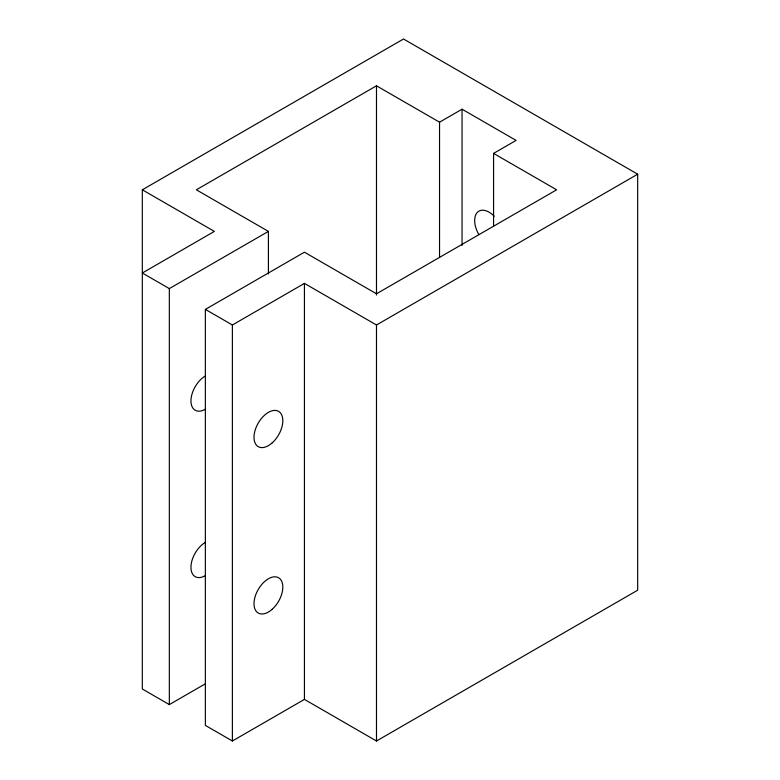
<?xml version="1.0" encoding="UTF-8"?>
<svg xmlns="http://www.w3.org/2000/svg" width="780" height="780" viewBox="0 0 780 780"><rect width="100%" height="100%" fill="white"/><g stroke="black" fill="none" stroke-linecap="round" stroke-linejoin="round"><path stroke-width="1.17" d="M205.169 683.914L169.338 704.603L142.321 689.003L142.321 189.803L403.514 39L637.679 174.203L637.679 590.197L376.486 741L304.434 699.397L232.381 741L205.364 725.4L205.364 309.397L304.434 252.194L376.486 293.797L556.627 189.803L493.574 153.397L493.574 226.385M493.574 153.397L516.097 140.4L462.052 109.2L439.54 122.197L376.486 85.8L196.355 189.803L268.408 231.397L268.408 273.975M142.321 189.803L214.373 231.397L142.321 273L169.338 288.6L268.408 231.397M205.364 309.397L232.381 324.997L304.434 283.394L376.486 324.997L637.679 174.203M462.052 109.2L462.052 245.437M439.54 122.197L439.54 257.215M376.486 85.8L376.486 295.015M376.486 324.997L376.486 741M304.434 283.394L304.434 699.397M232.381 324.997L232.381 741M169.338 288.6L169.338 704.603M478.881 234.682A20.377 11.768 60 0 1 476.99 212.764A20.377 11.768 60 0 1 494.237 216.245M205.364 409.237A20.377 11.768 -60 0 1 190.954 400.92A20.377 11.768 -60 0 1 205.364 375.96M205.364 575.64A20.377 11.768 -60 0 1 190.954 567.323A20.377 11.768 -60 0 1 205.364 542.363M272.142 442.923A20.377 11.768 -60 0 0 278.596 411.352A20.377 11.768 -60 0 0 254.494 432.724A20.377 11.768 -60 0 0 272.142 442.923M272.142 609.317A20.377 11.768 -60 0 0 278.596 577.746A20.377 11.768 -60 0 0 254.494 599.128A20.377 11.768 -60 0 0 272.142 609.317"/></g></svg>
